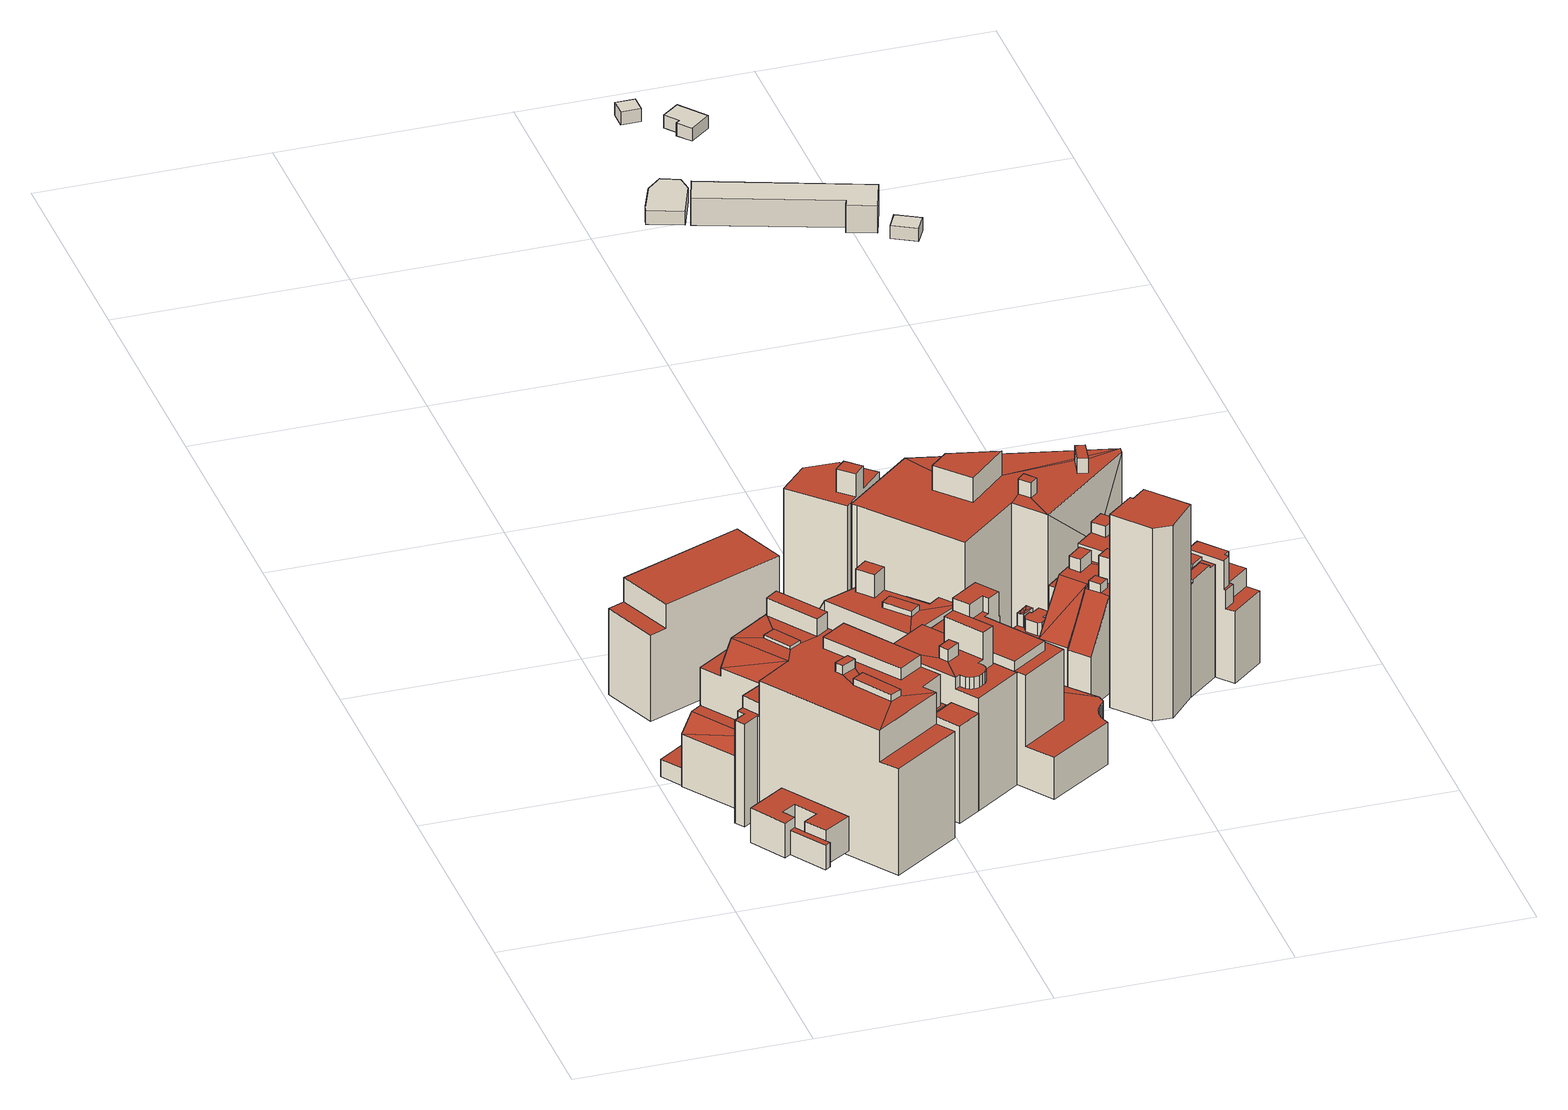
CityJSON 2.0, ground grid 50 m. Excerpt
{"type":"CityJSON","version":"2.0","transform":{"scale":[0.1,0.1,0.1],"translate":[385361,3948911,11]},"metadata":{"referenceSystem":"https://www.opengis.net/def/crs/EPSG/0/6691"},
"CityObjects":{
"building1":{"type":"Building","attributes":{"class":3002,"usage":401,"measuredHeight":8.8,"storeysAboveGround":2,"storeysBelowGround":0,"prefecture":13,"city":13103,"footprintArea":132.32,"fireproofType":1001,"coverageRatio":80,"floorAreaRatio":500,"surveyYear":2021,"urbanPlanType":21,"areaClassificationType":22,"landUseType":212,"districts":"10","detailedUsage":"1210"},"geometry":[{"type":"Solid","lod":"2","boundaries":[[[[0,1,2,3,4,5,6,7,8,9,10,11,12]],[[12,11,4,3]],[[13,14,15,16,17,18,19,20,21,22]],[[23,24,25,26,27,28]],[[10,9,18,17]],[[23,13,22,3,2]],[[0,12,21,20]],[[8,7,26,25]],[[28,27,6,5]],[[14,13,23,28]],[[9,8,25,24,19,18]],[[15,14,28,5,4]],[[4,11,16,15]],[[24,23,2,1,0,20,19]],[[12,3,22,21]],[[11,10,17,16]],[[7,6,27,26]]]],"semantics":{"surfaces":[{"type":"GroundSurface"},{"type":"RoofSurface"},{"type":"WallSurface"}],"values":[[0,0,1,1,2,2,2,2,2,2,2,2,2,2,2,2,2]]}}]},
"building2":{"type":"Building","attributes":{"class":3001,"usage":401,"measuredHeight":4.9,"storeysAboveGround":8,"storeysBelowGround":1,"prefecture":13,"city":13103,"footprintArea":1400.85,"fireproofType":1001,"coverageRatio":80,"floorAreaRatio":500,"surveyYear":2021,"urbanPlanType":21,"areaClassificationType":22,"landUseType":212,"districts":"10","detailedUsage":"1210","floodRisk_description":10,"floodRisk_rank":1,"floodRisk_depth":0.03,"floodRisk_adminType":2,"floodRisk_scale":2},"geometry":[{"type":"Solid","lod":"2","boundaries":[[[[29,30,31,32,33]],[[34,35,36,37,38]],[[30,29,36,35]],[[29,33,37,36]],[[33,32,38,37]],[[31,30,35,34,38,32]]]],"semantics":{"surfaces":[{"type":"GroundSurface"},{"type":"RoofSurface"},{"type":"WallSurface"}],"values":[[0,1,2,2,2,2]]}}]},
"building3":{"type":"Building","attributes":{"class":3002,"usage":401,"measuredHeight":36.2,"storeysAboveGround":8,"storeysBelowGround":1,"prefecture":13,"city":13103,"footprintArea":1400.85,"fireproofType":1001,"coverageRatio":80,"floorAreaRatio":500,"surveyYear":2021,"urbanPlanType":21,"areaClassificationType":22,"landUseType":212,"districts":"10","detailedUsage":"1210","floodRisk_description":10,"floodRisk_rank":1,"floodRisk_depth":0.01,"floodRisk_adminType":2,"floodRisk_scale":2},"geometry":[{"type":"Solid","lod":"2","boundaries":[[[[39,40,41,42,43,44,45,46,47,48,49,31,50]],[[51,52,53,54,55,56,57,58]],[[59,60,61]],[[62,63,64,65,66,67,68,69,70]],[[71,72,73,74]],[[75,76,77,78]],[[73,79,80]],[[73,81,79]],[[82,83,84,85,86,87,88,72,71,89,90,91,92,93,94,74,73,95,96,97,98,99,100,101,102,103,104,105]],[[99,98,103,102]],[[97,96,105,104]],[[106,59,61]],[[107,108,109,110]],[[111,112,113,114]],[[115,116,117,118]],[[89,94,93,90]],[[119,120,121,122]],[[123,124,80,79]],[[73,72,81]],[[60,59,125,126]],[[127,128,129,130]],[[114,113,101,100]],[[85,84,75,78]],[[63,81,72]],[[63,88,64]],[[31,61,60,126,69]],[[97,104,128,127]],[[67,39,50,68]],[[118,105,96,115]],[[43,42,57,56]],[[120,119,94,89]],[[93,92,109,108]],[[104,103,129,128]],[[46,53,52,131,47]],[[113,112,102,101]],[[61,49,48,106]],[[91,110,109,92]],[[55,44,43,56]],[[103,98,130,129]],[[95,73,80,124,58,57]],[[49,61,31]],[[48,47,131,106]],[[132,125,59]],[[78,77,86,85]],[[91,90,107,110]],[[87,86,77,76]],[[116,41,40,117]],[[118,117,40,39,67,66,82,105]],[[93,108,107,90]],[[83,82,66,65]],[[50,31,69,68]],[[124,123,51,58]],[[133,132,59,106,131,52,51,123,79]],[[100,99,111,114]],[[46,45,54,53]],[[70,126,125,132,133,79,81,62]],[[115,96,95,57,42,41,116]],[[63,62,81]],[[94,119,122,74]],[[71,74,122,121]],[[126,70,69]],[[127,130,98,97]],[[65,64,88,87,76,75,84,83]],[[45,44,55,54]],[[99,102,112,111]],[[71,121,120,89]],[[63,72,88]]]],"semantics":{"surfaces":[{"type":"GroundSurface"},{"type":"RoofSurface"},{"type":"WallSurface"}],"values":[[0,1,1,1,1,1,1,1,1,1,1,1,1,1,1,1,1,1,1,1,1,2,2,2,2,2,2,2,2,2,2,2,2,2,2,2,2,2,2,2,2,2,2,2,2,2,2,2,2,2,2,2,2,2,2,2,2,2,2,2,2,2,2,2,2,2,2]]}}]},
"building4":{"type":"Building","attributes":{"class":3002,"usage":401,"measuredHeight":25.6,"storeysAboveGround":5,"storeysBelowGround":0,"prefecture":13,"city":13103,"footprintArea":428.76,"fireproofType":1001,"coverageRatio":80,"floorAreaRatio":500,"surveyYear":2021,"urbanPlanType":21,"areaClassificationType":22,"landUseType":212,"districts":"10","detailedUsage":"1210","floodRisk_description":10,"floodRisk_rank":1,"floodRisk_depth":0.42,"floodRisk_adminType":2,"floodRisk_scale":2},"geometry":[{"type":"Solid","lod":"2","boundaries":[[[[134,135,136,137]],[[138,139,140,141]],[[142,143,144,145]],[[145,144,134,137,140,139]],[[135,134,144,143]],[[145,139,138,142]],[[137,136,141,140]],[[138,141,136,135,143,142]]]],"semantics":{"surfaces":[{"type":"GroundSurface"},{"type":"RoofSurface"},{"type":"WallSurface"}],"values":[[0,1,1,2,2,2,2,2]]}}]},
"building5":{"type":"Building","attributes":{"class":3002,"usage":401,"measuredHeight":26.9,"storeysAboveGround":6,"storeysBelowGround":0,"prefecture":13,"city":13103,"footprintArea":289.57,"fireproofType":1001,"coverageRatio":80,"floorAreaRatio":500,"surveyYear":2021,"urbanPlanType":21,"areaClassificationType":22,"landUseType":212,"districts":"10","detailedUsage":"1210","floodRisk_description":10,"floodRisk_rank":1,"floodRisk_depth":0.01,"floodRisk_adminType":2,"floodRisk_scale":2},"geometry":[{"type":"Solid","lod":"2","boundaries":[[[[146,147,148,149,150,151,152,153,154]],[[155,156,157,158]],[[159,160,161,162,163,164,165,166]],[[167,168,169,170]],[[171,172,173,174]],[[175,176,177,178,179,180,181,182,183,184,185,186,187]],[[165,164,161,160]],[[159,170,169,160]],[[185,156,155,186]],[[163,162,182]],[[171,174,176,175,153,152]],[[154,187,186,155,158,146]],[[184,157,156,185]],[[154,153,175,187]],[[176,174,173,177]],[[165,168,167,166]],[[172,151,178]],[[152,151,172,171]],[[183,182,162,161]],[[178,177,173,172]],[[163,181,180]],[[163,182,181]],[[163,149,148]],[[148,147,164,163]],[[166,167,170,159]],[[163,180,149]],[[151,150,179,178]],[[150,149,180,179]],[[184,183,161,164,147,146,158,157]],[[160,169,168,165]]]],"semantics":{"surfaces":[{"type":"GroundSurface"},{"type":"RoofSurface"},{"type":"WallSurface"}],"values":[[0,1,1,1,1,1,1,2,2,2,2,2,2,2,2,2,2,2,2,2,2,2,2,2,2,2,2,2,2,2]]}}]},
"building6":{"type":"Building","attributes":{"class":3002,"usage":431,"measuredHeight":22.6,"storeysAboveGround":9999,"storeysBelowGround":0,"prefecture":13,"city":13103,"footprintArea":40.86,"fireproofType":1011,"coverageRatio":80,"floorAreaRatio":500,"surveyYear":2021,"urbanPlanType":21,"areaClassificationType":22,"landUseType":216,"districts":"10","detailedUsage":"1431"},"geometry":[{"type":"Solid","lod":"2","boundaries":[[[[188,189,190,191]],[[192,193,194,195]],[[189,188,193,192]],[[190,189,192,195]],[[191,190,195,194]],[[188,191,194,193]]]],"semantics":{"surfaces":[{"type":"GroundSurface"},{"type":"RoofSurface"},{"type":"WallSurface"}],"values":[[0,1,2,2,2,2]]}}]},
"building7":{"type":"Building","attributes":{"class":3002,"usage":401,"measuredHeight":35.1,"storeysAboveGround":8,"storeysBelowGround":0,"prefecture":13,"city":13103,"footprintArea":289.17,"fireproofType":1001,"coverageRatio":80,"floorAreaRatio":500,"surveyYear":2021,"urbanPlanType":21,"areaClassificationType":22,"landUseType":212,"districts":"10","detailedUsage":"1210","floodRisk_description":10,"floodRisk_rank":1,"floodRisk_depth":0.01,"floodRisk_adminType":2,"floodRisk_scale":2},"geometry":[{"type":"Solid","lod":"2","boundaries":[[[[196,197,198,199]],[[200,201,202,203,204,205,206,207,208,209,210,211,212,213,214,215,216,217,218,219,220,221,222]],[[223,224,225,226,227,228,229,230,231,232,233,234,235,236,237,238,239,240,241]],[[202,201,206,205]],[[242,243,244,245]],[[246,247,248,249]],[[245,244,202,205]],[[224,201,200,225]],[[198,197,240,239]],[[196,199,223,241]],[[225,200,222,226]],[[197,196,241,240]],[[227,217,216,228]],[[218,217,227,226,222,221,246,249]],[[230,214,213,231]],[[243,242,204,203]],[[233,211,210,234]],[[232,212,211,233]],[[229,215,214,230]],[[248,247,220,219]],[[234,210,209,235]],[[231,213,212,232]],[[206,201,224,223,199,198,239,238]],[[235,209,208,236]],[[249,248,219,218]],[[242,245,205,204]],[[237,207,206,238]],[[228,216,215,229]],[[247,246,221,220]],[[244,243,203,202]],[[236,208,207,237]]]],"semantics":{"surfaces":[{"type":"GroundSurface"},{"type":"RoofSurface"},{"type":"WallSurface"}],"values":[[0,1,1,1,1,1,2,2,2,2,2,2,2,2,2,2,2,2,2,2,2,2,2,2,2,2,2,2,2,2,2]]}}]},
"building8":{"type":"Building","attributes":{"class":3002,"usage":413,"measuredHeight":9.4,"storeysAboveGround":3,"storeysBelowGround":0,"prefecture":13,"city":13103,"footprintArea":50.29,"fireproofType":1001,"coverageRatio":80,"floorAreaRatio":700,"surveyYear":2021,"urbanPlanType":21,"areaClassificationType":22,"landUseType":211,"districts":"10","detailedUsage":"1230"},"geometry":[{"type":"Solid","lod":"2","boundaries":[[[[250,251,252,253]],[[254,255,256,257]],[[250,253,256,255]],[[253,252,257,256]],[[252,251,254,257]],[[251,250,255,254]]]],"semantics":{"surfaces":[{"type":"GroundSurface"},{"type":"RoofSurface"},{"type":"WallSurface"}],"values":[[0,1,2,2,2,2]]}}]},
"building9":{"type":"Building","attributes":{"class":3002,"usage":401,"measuredHeight":34.7,"storeysAboveGround":8,"storeysBelowGround":0,"prefecture":13,"city":13103,"footprintArea":432.7,"fireproofType":1001,"coverageRatio":80,"floorAreaRatio":500,"surveyYear":2021,"urbanPlanType":21,"areaClassificationType":22,"landUseType":212,"districts":"10","detailedUsage":"1210","floodRisk_description":10,"floodRisk_rank":1,"floodRisk_depth":0.01,"floodRisk_adminType":2,"floodRisk_scale":2},"geometry":[{"type":"Solid","lod":"2","boundaries":[[[[258,259,260,261,262,263,264,265,266,267,268,269]],[[270,271,272,273]],[[274,275,276]],[[277,278,279,280]],[[281,282,283,284]],[[276,275,285]],[[275,274,286]],[[287,288,289]],[[282,290,291,283]],[[274,276,287]],[[274,287,289]],[[288,272,271,292,293,270,273,294,295,296,297,298,299,289]],[[300,301,302,303]],[[297,302,301,298]],[[269,289,299]],[[258,284,283,291,259]],[[289,269,268,286,274]],[[263,262,273,272]],[[269,299,284]],[[259,291,290,260]],[[292,279,278,293]],[[273,262,261,282,294]],[[268,275,286]],[[295,294,282,281]],[[270,277,280,271]],[[293,278,277,270]],[[298,301,300,299]],[[264,263,272,288]],[[300,303,296]],[[261,260,290,282]],[[276,266,265,287]],[[269,284,258]],[[299,300,296]],[[287,265,264,288]],[[296,295,281]],[[268,267,285]],[[268,285,275]],[[296,303,302,297]],[[285,267,266,276]],[[299,296,284]],[[271,280,279,292]],[[296,281,284]]]],"semantics":{"surfaces":[{"type":"GroundSurface"},{"type":"RoofSurface"},{"type":"WallSurface"}],"values":[[0,1,1,1,1,1,1,1,1,1,1,1,1,2,2,2,2,2,2,2,2,2,2,2,2,2,2,2,2,2,2,2,2,2,2,2,2,2,2,2,2,2]]}}]},
"building10":{"type":"Building","attributes":{"class":3002,"usage":412,"measuredHeight":24.3,"storeysAboveGround":7,"storeysBelowGround":0,"prefecture":13,"city":13103,"footprintArea":71.24,"fireproofType":1001,"coverageRatio":80,"floorAreaRatio":500,"surveyYear":2021,"urbanPlanType":21,"areaClassificationType":22,"landUseType":211,"districts":"10","detailedUsage":"1320"},"geometry":[{"type":"Solid","lod":"2","boundaries":[[[[304,305,306,307]],[[308,309,310,311]],[[309,308,312,313,314,315]],[[316,317,318,319]],[[308,311,304,307,312]],[[311,310,305,304]],[[310,309,315,317,316,306,305]],[[313,312,307,306,316,319]],[[318,314,313,319]],[[314,318,317,315]]]],"semantics":{"surfaces":[{"type":"GroundSurface"},{"type":"RoofSurface"},{"type":"WallSurface"}],"values":[[0,1,1,1,2,2,2,2,2,2]]}}]},
"building11":{"type":"Building","attributes":{"class":3002,"usage":401,"measuredHeight":31.9,"storeysAboveGround":8,"storeysBelowGround":0,"prefecture":13,"city":13103,"footprintArea":613.2,"fireproofType":1001,"coverageRatio":80,"floorAreaRatio":500,"surveyYear":2021,"urbanPlanType":21,"areaClassificationType":22,"landUseType":212,"districts":"10","detailedUsage":"1210","floodRisk_description":10,"floodRisk_rank":1,"floodRisk_depth":0.01,"floodRisk_adminType":2,"floodRisk_scale":2},"geometry":[{"type":"Solid","lod":"2","boundaries":[[[[320,321,322,323,324,325,326,327,328,329,330,331,332,333,334]],[[335,336,337,338,339,340]],[[341,342,343,344]],[[345,346,347,348]],[[349,350,351,352,353,354,355,356]],[[357,358,359,360,361,362]],[[363,364,365,366]],[[367,368,369,370,371,372,373,374,375,376,377,378,379,380,381,382,383,384,364,363,385,386,366,365,387]],[[336,335,355,354]],[[334,333,376,375]],[[329,328,381,380]],[[358,351,350,359]],[[323,322,387,365]],[[371,345,348,339,338,352,351,358,357,372]],[[327,326,383,382]],[[337,336,354,353]],[[332,378,377]],[[369,368,320,334,375,374,361,360,349,356]],[[321,320,368,367]],[[342,341,385,363]],[[347,340,339,348]],[[344,343,366,386]],[[343,342,363,366]],[[330,329,380,379]],[[377,376,333]],[[325,324,364,384]],[[346,345,371,370]],[[326,325,384,383]],[[324,323,365,364]],[[332,377,333]],[[357,362,373,372]],[[332,331,378]],[[322,321,367,387]],[[338,337,353,352]],[[362,361,374,373]],[[328,327,382,381]],[[347,346,370,369,356,355,335,340]],[[359,350,349,360]],[[341,344,386,385]],[[331,330,379,378]]]],"semantics":{"surfaces":[{"type":"GroundSurface"},{"type":"RoofSurface"},{"type":"WallSurface"}],"values":[[0,1,1,1,1,1,1,1,2,2,2,2,2,2,2,2,2,2,2,2,2,2,2,2,2,2,2,2,2,2,2,2,2,2,2,2,2,2,2,2]]}}]},
"building12":{"type":"Building","attributes":{"class":3002,"usage":401,"measuredHeight":36.5,"storeysAboveGround":8,"storeysBelowGround":0,"prefecture":13,"city":13103,"footprintArea":183.58,"fireproofType":1001,"coverageRatio":80,"floorAreaRatio":700,"surveyYear":2021,"urbanPlanType":21,"areaClassificationType":22,"landUseType":212,"districts":"10","detailedUsage":"1210","floodRisk_description":10,"floodRisk_rank":1,"floodRisk_depth":0.07,"floodRisk_adminType":2,"floodRisk_scale":2},"geometry":[{"type":"Solid","lod":"2","boundaries":[[[[388,389,390,391,392]],[[393,394,395,396,397,398,399,400,401]],[[402,403,404,405]],[[392,391,395,394]],[[389,388,393,401]],[[398,405,404,399]],[[388,392,394,393]],[[397,396,390,389,401,400,403,402]],[[397,402,405,398]],[[403,400,399,404]],[[391,390,396,395]]]],"semantics":{"surfaces":[{"type":"GroundSurface"},{"type":"RoofSurface"},{"type":"WallSurface"}],"values":[[0,1,1,2,2,2,2,2,2,2,2]]}}]},
"building13":{"type":"Building","attributes":{"class":3002,"usage":413,"measuredHeight":11.8,"storeysAboveGround":4,"storeysBelowGround":0,"prefecture":13,"city":13103,"footprintArea":59.87,"fireproofType":1001,"coverageRatio":80,"floorAreaRatio":500,"surveyYear":2021,"urbanPlanType":21,"areaClassificationType":22,"landUseType":211,"districts":"10","detailedUsage":"1230","floodRisk_description":10,"floodRisk_rank":1,"floodRisk_depth":0.01,"floodRisk_adminType":2,"floodRisk_scale":2},"geometry":[{"type":"Solid","lod":"2","boundaries":[[[[406,407,408,409]],[[410,411,412,413]],[[406,409,412,411]],[[407,406,411,410]],[[408,407,410,413]],[[409,408,413,412]]]],"semantics":{"surfaces":[{"type":"GroundSurface"},{"type":"RoofSurface"},{"type":"WallSurface"}],"values":[[0,1,2,2,2,2]]}}]},
"building14":{"type":"Building","attributes":{"class":3001,"usage":401,"measuredHeight":17.2,"storeysAboveGround":5,"storeysBelowGround":0,"prefecture":13,"city":13103,"footprintArea":44.43,"fireproofType":1001,"coverageRatio":80,"floorAreaRatio":500,"surveyYear":2021,"urbanPlanType":21,"areaClassificationType":22,"landUseType":212,"districts":"10","detailedUsage":"1210","floodRisk_description":10,"floodRisk_rank":1,"floodRisk_depth":0.01,"floodRisk_adminType":2,"floodRisk_scale":2},"geometry":[{"type":"Solid","lod":"2","boundaries":[[[[414,415,416,417]],[[418,419,420]],[[421,422,423,424,425]],[[418,420,426]],[[418,424,423]],[[418,423,419]],[[419,423,422]],[[415,414,419,422,421]],[[426,417,416,425,424,418]],[[416,415,421,425]],[[417,426,420,419,414]]]],"semantics":{"surfaces":[{"type":"GroundSurface"},{"type":"RoofSurface"},{"type":"WallSurface"}],"values":[[0,1,1,1,1,1,1,2,2,2,2]]}}]},
"building15":{"type":"Building","attributes":{"class":3002,"usage":402,"measuredHeight":14.9,"storeysAboveGround":4,"storeysBelowGround":0,"prefecture":13,"city":13103,"footprintArea":44.36,"fireproofType":1001,"coverageRatio":80,"floorAreaRatio":700,"surveyYear":2021,"urbanPlanType":21,"areaClassificationType":22,"landUseType":212,"districts":"10","detailedUsage":"1221","floodRisk_description":10,"floodRisk_rank":1,"floodRisk_depth":0.01,"floodRisk_adminType":2,"floodRisk_scale":2},"geometry":[{"type":"Solid","lod":"2","boundaries":[[[[427,428,429,430]],[[431,432,433,434,435,436,437,438,439,440]],[[441,442,443,444]],[[443,445,446]],[[443,446,444]],[[447,448,449,450,451,452,453,454,455,456,457,458,459,460,461,462,463,464]],[[445,465,446]],[[443,466,445]],[[467,466,443,442]],[[463,462,429,428,449,448,465,445,466]],[[455,431,440,456]],[[435,434,452,451,430,429,462,461]],[[464,442,441,444,447]],[[459,437,436,460]],[[457,439,438,458]],[[463,466,467,442,464]],[[427,430,451,450]],[[452,434,433,453]],[[456,440,439,457]],[[447,444,446,465,448]],[[428,427,450,449]],[[453,433,432,454]],[[458,438,437,459]],[[460,436,435,461]],[[454,432,431,455]]]],"semantics":{"surfaces":[{"type":"GroundSurface"},{"type":"RoofSurface"},{"type":"WallSurface"}],"values":[[0,1,1,1,1,1,1,1,1,2,2,2,2,2,2,2,2,2,2,2,2,2,2,2,2]]}}]},
"building16":{"type":"Building","attributes":{"class":3002,"usage":401,"measuredHeight":27.2,"storeysAboveGround":8,"storeysBelowGround":0,"prefecture":13,"city":13103,"footprintArea":100.99,"fireproofType":1001,"coverageRatio":80,"floorAreaRatio":700,"surveyYear":2021,"urbanPlanType":21,"areaClassificationType":22,"landUseType":212,"districts":"10","detailedUsage":"1210","floodRisk_description":10,"floodRisk_rank":1,"floodRisk_depth":0.04,"floodRisk_adminType":2,"floodRisk_scale":2},"geometry":[{"type":"Solid","lod":"2","boundaries":[[[[468,469,470,471,472,473]],[[474,475,476]],[[477,478,479,480]],[[478,477,481,482,474,483,480,479,484,485]],[[486,487,488,489]],[[474,482,475]],[[470,469,480,483,474,476,471]],[[489,488,478,485]],[[488,487,479,478]],[[468,473,481,477,480,469]],[[487,486,484,479]],[[471,476,475,472]],[[482,481,473,472,475]],[[486,489,485,484]]]],"semantics":{"surfaces":[{"type":"GroundSurface"},{"type":"RoofSurface"},{"type":"WallSurface"}],"values":[[0,1,1,1,1,1,2,2,2,2,2,2,2,2]]}}]},
"building17":{"type":"Building","attributes":{"class":3002,"usage":401,"measuredHeight":37.6,"storeysAboveGround":9,"storeysBelowGround":0,"prefecture":13,"city":13103,"footprintArea":1152.32,"fireproofType":1001,"coverageRatio":80,"floorAreaRatio":700,"surveyYear":2021,"urbanPlanType":21,"areaClassificationType":22,"landUseType":212,"districts":"10","detailedUsage":"1210","floodRisk_description":10,"floodRisk_rank":1,"floodRisk_depth":0.04,"floodRisk_adminType":2,"floodRisk_scale":2},"geometry":[{"type":"Solid","lod":"2","boundaries":[[[[490,491,492,493,494,495,496,497,498,499,500,501]],[[502,503,504,505,506,507,508,509,510,511,512,513,514,515,516,517,518,519,520,521]],[[515,520,519,516]],[[522,523,524,525]],[[512,509,508,513]],[[526,527,528,529]],[[520,515,504,503]],[[530,531,532,533]],[[534,535,536,537]],[[499,498,527,526]],[[535,534,521,520]],[[499,526,529,500]],[[536,535,520,503]],[[513,501,529]],[[533,532,519,518]],[[523,522,512,511]],[[531,530,517,516]],[[532,531,516,519]],[[528,497,496]],[[495,494,504,515]],[[490,501,513,508]],[[494,493,505,504]],[[514,513,529]],[[522,525,509,512]],[[525,524,510,509]],[[492,491,507,506]],[[501,500,529]],[[534,537,502,521]],[[530,533,518,517]],[[493,492,506,505]],[[537,536,503,502]],[[524,523,511,510]],[[491,490,508,507]],[[498,497,528,527]],[[514,529,528,496]],[[496,495,515,514]]]],"semantics":{"surfaces":[{"type":"GroundSurface"},{"type":"RoofSurface"},{"type":"WallSurface"}],"values":[[0,1,1,1,1,1,1,1,1,2,2,2,2,2,2,2,2,2,2,2,2,2,2,2,2,2,2,2,2,2,2,2,2,2,2,2]]}}]},
"building18":{"type":"Building","attributes":{"class":3002,"usage":401,"measuredHeight":28.4,"storeysAboveGround":7,"storeysBelowGround":0,"prefecture":13,"city":13103,"footprintArea":81.53,"fireproofType":1001,"coverageRatio":80,"floorAreaRatio":700,"surveyYear":2021,"urbanPlanType":21,"areaClassificationType":22,"landUseType":212,"districts":"10","detailedUsage":"1210","floodRisk_description":10,"floodRisk_rank":1,"floodRisk_depth":0.01,"floodRisk_adminType":2,"floodRisk_scale":2},"geometry":[{"type":"Solid","lod":"2","boundaries":[[[[538,539,540,541]],[[542,543,544,545]],[[546,547,548,549]],[[548,550,551,552,553,554,555,547,546,556,557,549]],[[558,559,560,561]],[[562,563,564,565,566,555,554,567,551,550]],[[553,559,558,554]],[[551,561,560,552]],[[539,565,564,563,540]],[[567,554,558,561,551]],[[556,545,544,557]],[[546,542,545,556]],[[552,560,559,553]],[[538,547,555,566,565,539]],[[541,540,563,562,550,548]],[[549,543,542,546]],[[538,541,548,547]],[[557,544,543,549]]]],"semantics":{"surfaces":[{"type":"GroundSurface"},{"type":"RoofSurface"},{"type":"WallSurface"}],"values":[[0,1,1,1,1,1,2,2,2,2,2,2,2,2,2,2,2,2]]}}]},
"building19":{"type":"Building","attributes":{"class":3002,"usage":412,"measuredHeight":44.9,"storeysAboveGround":14,"storeysBelowGround":0,"prefecture":13,"city":13103,"footprintArea":157.07,"fireproofType":1001,"coverageRatio":80,"floorAreaRatio":700,"surveyYear":2021,"urbanPlanType":21,"areaClassificationType":22,"landUseType":211,"districts":"10","detailedUsage":"1320","floodRisk_description":10,"floodRisk_rank":1,"floodRisk_depth":0.01,"floodRisk_adminType":2,"floodRisk_scale":2},"geometry":[{"type":"Solid","lod":"2","boundaries":[[[[568,569,570,571,572,573,574]],[[575,576,577,578,579,580,581]],[[582,583,584,585,586]],[[573,572,577,576]],[[572,571,578,577]],[[581,580,584,583]],[[582,586,568,574]],[[576,575,582,574,573]],[[571,570,579,578]],[[575,581,583,582]],[[569,568,586,585]],[[569,585,584,580,579,570]]]],"semantics":{"surfaces":[{"type":"GroundSurface"},{"type":"RoofSurface"},{"type":"WallSurface"}],"values":[[0,1,1,2,2,2,2,2,2,2,2,2]]}}]},
"building20":{"type":"Building","attributes":{"class":3001,"usage":401,"measuredHeight":15.2,"storeysAboveGround":9,"storeysBelowGround":0,"prefecture":13,"city":13103,"footprintArea":1152.32,"fireproofType":1001,"coverageRatio":80,"floorAreaRatio":700,"surveyYear":2021,"urbanPlanType":21,"areaClassificationType":22,"landUseType":212,"districts":"10","detailedUsage":"1210","floodRisk_description":10,"floodRisk_rank":1,"floodRisk_depth":0.04,"floodRisk_adminType":2,"floodRisk_scale":2},"geometry":[{"type":"Solid","lod":"2","boundaries":[[[[587,588,589,590]],[[591,592,593,594]],[[588,587,592,591]],[[589,588,591,594]],[[590,589,594,593]],[[587,590,593,592]]]],"semantics":{"surfaces":[{"type":"GroundSurface"},{"type":"RoofSurface"},{"type":"WallSurface"}],"values":[[0,1,2,2,2,2]]}}]},
"building21":{"type":"Building","attributes":{"class":3002,"usage":401,"measuredHeight":27.8,"storeysAboveGround":8,"storeysBelowGround":0,"prefecture":13,"city":13103,"footprintArea":228.11,"fireproofType":1001,"coverageRatio":80,"floorAreaRatio":700,"surveyYear":2021,"urbanPlanType":21,"areaClassificationType":22,"landUseType":212,"districts":"10","detailedUsage":"1210","floodRisk_description":10,"floodRisk_rank":1,"floodRisk_depth":0.01,"floodRisk_adminType":2,"floodRisk_scale":2},"geometry":[{"type":"Solid","lod":"2","boundaries":[[[[595,596,597,598,599,600,601]],[[602,603,604,605]],[[606,607,608,609,610,611,612,613,614,615,616,617,618,619,620,621]],[[622,623,624,625]],[[626,627,628,629,630]],[[609,614,613,610]],[[631,632,633,634]],[[621,624,623,606]],[[630,600,599,626]],[[629,601,600,630]],[[615,631,634,616]],[[608,628,627,609]],[[611,604,603,612]],[[628,595,601,629]],[[613,602,605,610]],[[610,605,604,611]],[[620,625,624,621]],[[606,623,622,607]],[[599,598,627,626]],[[616,634,633,617]],[[617,633,632,618]],[[607,622,625,620,619,596,595,628,608]],[[614,609,627,598,597]],[[618,632,631,615,614,597,596,619]],[[612,603,602,613]]]],"semantics":{"surfaces":[{"type":"GroundSurface"},{"type":"RoofSurface"},{"type":"WallSurface"}],"values":[[0,1,1,1,1,1,1,2,2,2,2,2,2,2,2,2,2,2,2,2,2,2,2,2,2]]}}]},
"building22":{"type":"Building","attributes":{"class":3001,"usage":461,"measuredHeight":16,"storeysAboveGround":9999,"storeysBelowGround":9999,"prefecture":13,"city":13101,"footprintArea":-9999,"fireproofType":1011,"coverageRatio":60,"floorAreaRatio":300,"surveyYear":1,"urbanPlanType":21,"areaClassificationType":22,"landUseType":212,"districts":"6","detailedUsage":"0"},"geometry":[{"type":"Solid","lod":"1","boundaries":[[[[635,636,637,638,639,640,641]],[[635,641,642,643]],[[641,640,644,642]],[[640,639,645,644]],[[639,638,646,645]],[[638,637,647,646]],[[637,636,648,647]],[[636,635,643,648]],[[643,642,644,645,646,647,648]]]]}]},
"building23":{"type":"Building","attributes":{"class":3002,"usage":401,"measuredHeight":27.6,"storeysAboveGround":7,"storeysBelowGround":1,"prefecture":13,"city":13103,"footprintArea":305.22,"fireproofType":1001,"coverageRatio":80,"floorAreaRatio":700,"surveyYear":2021,"urbanPlanType":21,"areaClassificationType":22,"landUseType":212,"districts":"10","detailedUsage":"1210","floodRisk_description":10,"floodRisk_rank":1,"floodRisk_depth":0.01,"floodRisk_adminType":2,"floodRisk_scale":2},"geometry":[{"type":"Solid","lod":"2","boundaries":[[[[649,650,651,652,653,654,655,656]],[[657,658,659,660,661,662,663,664,665,666,667,668,669,670,671,672,673,674,675,676]],[[677,678,679,680,681,682]],[[683,684,685,686,687,688]],[[689,690,691,692]],[[675,674,655,654,681,680,661,660,683,688]],[[652,665,664,677,682,653]],[[668,667,691,690]],[[657,676,687,686]],[[672,649,656,673]],[[678,677,664,663]],[[658,657,686,685]],[[670,651,650,671]],[[660,659,684,683]],[[673,656,655,674]],[[681,654,653,682]],[[669,689,692,666,665,652,651,670]],[[667,666,692,691]],[[680,679,662,661]],[[676,675,688,687]],[[679,678,663,662]],[[659,658,685,684]],[[669,668,690,689]],[[671,650,649,672]]]],"semantics":{"surfaces":[{"type":"GroundSurface"},{"type":"RoofSurface"},{"type":"WallSurface"}],"values":[[0,1,1,1,1,2,2,2,2,2,2,2,2,2,2,2,2,2,2,2,2,2,2,2]]}}]},
"building24":{"type":"Building","attributes":{"class":3001,"usage":403,"measuredHeight":-9999,"storeysAboveGround":1,"storeysBelowGround":0,"prefecture":13,"city":13101,"footprintArea":17.07,"fireproofType":1003,"coverageRatio":60,"floorAreaRatio":300,"surveyYear":2021,"urbanPlanType":21,"areaClassificationType":22,"landUseType":212,"districts":"6","detailedUsage":"1241"},"geometry":[{"type":"Solid","lod":"1","boundaries":[[[[693,694,695,696]],[[693,696,697,698]],[[696,695,699,697]],[[695,694,700,699]],[[694,693,698,700]],[[698,697,699,700]]]]}]},
"building25":{"type":"Building","attributes":{"class":3001,"usage":403,"measuredHeight":-9999,"storeysAboveGround":1,"storeysBelowGround":0,"prefecture":13,"city":13101,"footprintArea":38.98,"fireproofType":1003,"coverageRatio":60,"floorAreaRatio":300,"surveyYear":2021,"urbanPlanType":21,"areaClassificationType":22,"landUseType":212,"districts":"6","detailedUsage":"1241"},"geometry":[{"type":"Solid","lod":"1","boundaries":[[[[701,702,703,704,705,706]],[[701,706,707,708]],[[706,705,709,707]],[[705,704,710,709]],[[704,703,711,710]],[[703,702,712,711]],[[702,701,708,712]],[[708,707,709,710,711,712]]]]}]},
"building26":{"type":"Building","attributes":{"class":3001,"usage":403,"measuredHeight":18.5,"storeysAboveGround":1,"storeysBelowGround":0,"prefecture":13,"city":13101,"footprintArea":245.97,"fireproofType":1002,"coverageRatio":60,"floorAreaRatio":300,"surveyYear":2021,"urbanPlanType":21,"areaClassificationType":22,"landUseType":212,"districts":"6","detailedUsage":"1241"},"geometry":[{"type":"Solid","lod":"1","boundaries":[[[[713,714,715,716,717,718]],[[713,718,719,720]],[[718,717,721,719]],[[717,716,722,721]],[[716,715,723,722]],[[715,714,724,723]],[[714,713,720,724]],[[720,719,721,722,723,724]]]]}]},
"building27":{"type":"Building","attributes":{"class":3001,"usage":461,"measuredHeight":-9999,"storeysAboveGround":9999,"storeysBelowGround":9999,"prefecture":13,"city":13101,"footprintArea":-9999,"fireproofType":1011,"coverageRatio":60,"floorAreaRatio":300,"surveyYear":1,"urbanPlanType":21,"areaClassificationType":22,"landUseType":212,"districts":"6","detailedUsage":"0","landslideRisk_description":1,"landslideRisk_areaType":1},"geometry":[{"type":"Solid","lod":"1","boundaries":[[[[725,726,727,728]],[[725,728,729,730]],[[728,727,731,729]],[[727,726,732,731]],[[726,725,730,732]],[[730,729,731,732]]]]}]}
},
"vertices":[
[145,150,40],[162,124,40],[176,103,40],[207,123,40],[264,94,40],[206,57,40],[211,49,40],[199,41,40],[150,116,40],[137,108,40],[89,183,40],[171,237,40],[176,170,40],[176,103,120],[206,57,120],[264,94,120],[171,237,120],[89,183,120],[137,108,120],[162,124,120],[145,150,120],[176,170,120],[207,123,120],[176,103,96],[162,124,96],[150,116,96],[199,41,96],[211,49,96],[206,57,96],
[206,639,23],[238,593,23],[236,591,23],[35,454,23],[4,500,23],[236,591,63],[238,593,63],[206,639,63],[4,500,63],[35,454,63],
[445,166,23],[487,104,23],[338,2,23],[141,289,23],[138,292,23],[105,269,23],[91,290,23],[117,307,23],[107,322,23],[117,328,23],[33,452,23],[501,204,23],[120,330,261],[107,322,261],[117,307,261],[91,290,261],[105,269,261],[138,292,261],[141,289,261],[144,292,261],[143,344,182],[59,470,182],[33,452,145],[111,443,270],[138,460,270],[259,543,270],[489,203,270],[442,170,270],[445,166,270],[501,204,270],[236,591,270],[82,486,270],[199,440,343],[138,460,343],[218,343,343],[235,383,343],[461,243,370],[353,404,370],[299,367,370],[409,207,370],[168,360,289],[191,324,289],[111,443,289],[442,170,343],[489,203,343],[461,243,343],[409,207,343],[299,367,343],[353,404,343],[259,543,343],[225,456,343],[230,519,343],[256,538,343],[328,433,343],[301,414,343],[261,399,343],[141,289,343],[311,40,343],[366,136,343],[313,218,343],[305,260,343],[295,277,343],[326,295,343],[336,278,343],[338,234,343],[390,151,343],[461,142,343],[117,328,145],[230,519,384],[301,414,384],[328,433,384],[256,538,384],[305,260,364],[336,278,364],[326,295,364],[295,277,364],[311,40,270],[338,2,270],[487,104,270],[461,142,270],[261,399,350],[225,456,350],[199,440,350],[235,383,350],[120,330,289],[144,292,289],[168,360,182],[82,486,182],[366,136,358],[390,151,358],[338,234,358],[313,218,358],[107,322,130],[168,360,218],[168,360,270],
[56,727,8],[8,848,8],[313,969,8],[361,848,8],[44,863,264],[93,741,264],[361,848,264],[313,969,264],[44,863,208],[8,848,208],[56,727,208],[93,741,208],
[240,597,19],[328,637,19],[352,582,19],[366,589,19],[482,422,19],[444,397,19],[407,372,19],[344,465,19],[316,485,19],[287,527,289],[324,552,289],[280,615,289],[240,597,289],[317,599,222],[308,614,222],[292,621,222],[325,564,222],[352,582,222],[328,637,222],[319,620,222],[328,606,222],[328,606,238],[319,620,238],[308,614,238],[317,599,238],[407,372,258],[444,397,258],[401,460,258],[364,435,258],[344,465,238],[364,435,238],[401,460,238],[444,397,238],[482,422,238],[366,589,238],[352,582,238],[325,564,238],[292,621,238],[280,615,238],[324,552,238],[287,527,238],[316,485,238],
[460,161,53],[509,195,53],[548,140,53],[498,105,53],[509,195,279],[460,161,279],[498,105,279],[548,140,279],
[525,433,34],[659,238,34],[558,169,34],[424,363,34],[523,426,322],[426,361,322],[516,295,322],[542,313,322],[555,294,322],[529,276,322],[525,216,322],[536,223,322],[544,212,322],[551,208,322],[560,206,322],[571,207,322],[579,212,322],[587,219,322],[592,227,322],[593,235,322],[591,244,322],[584,255,322],[597,264,322],[542,344,322],[566,361,322],[622,281,322],[623,282,322],[424,363,295],[426,361,295],[523,426,295],[623,282,295],[584,255,295],[591,244,295],[593,235,295],[592,227,295],[587,219,295],[579,212,295],[571,207,295],[560,206,295],[551,208,295],[544,212,295],[536,223,295],[525,216,295],[558,169,295],[659,238,295],[525,433,295],[555,294,350],[542,313,350],[516,295,350],[529,276,350],[622,281,385],[566,361,385],[542,344,385],[597,264,385],
[462,845,6],[404,826,6],[369,928,6],[384,934,6],[404,826,100],[462,845,100],[384,934,100],[369,928,100],
[522,575,10],[608,647,10],[659,593,10],[594,541,10],[622,504,10],[498,425,10],[376,599,10],[348,699,10],[509,761,10],[540,720,10],[459,651,10],[471,635,10],[542,505,304],[521,487,304],[498,425,304],[622,504,304],[446,668,243],[498,686,243],[509,761,142],[542,505,317],[497,556,317],[476,538,317],[521,487,317],[569,522,284],[594,541,284],[545,595,284],[522,575,284],[540,720,142],[459,651,243],[348,699,142],[376,599,304],[471,635,304],[659,593,142],[608,647,142],[476,538,304],[497,556,304],[594,541,304],[569,522,304],[500,601,304],[473,577,304],[444,611,304],[471,634,304],[471,634,357],[444,611,357],[473,577,357],[500,601,357],
[558,716,13],[605,660,13],[531,598,13],[483,655,13],[520,686,214],[568,629,214],[605,660,142],[558,716,142],[483,655,214],[508,625,214],[518,634,214],[541,606,214],[531,598,256],[541,606,256],[518,634,256],[508,625,256],
[534,439,27],[663,514,27],[720,430,27],[779,470,27],[870,365,27],[873,349,27],[870,341,27],[864,335,27],[858,327,27],[853,317,27],[850,307,27],[850,292,27],[852,284,27],[857,269,27],[716,175,27],[599,466,346],[623,431,346],[657,455,346],[666,442,346],[692,460,346],[659,508,346],[735,400,142],[771,426,142],[759,444,142],[722,417,142],[695,462,288],[662,510,288],[659,508,288],[692,460,288],[660,256,310],[740,311,310],[655,435,310],[666,442,310],[657,455,310],[623,431,310],[599,466,310],[542,427,310],[676,449,288],[655,435,288],[740,311,288],[660,256,288],[676,233,288],[777,303,288],[771,426,124],[870,365,124],[779,470,124],[759,444,124],[663,514,124],[534,439,124],[542,427,124],[662,510,124],[695,462,124],[676,449,124],[777,303,124],[676,233,124],[716,175,124],[857,269,124],[852,284,124],[850,292,124],[850,307,124],[853,317,124],[858,327,124],[864,335,124],[870,341,124],[873,349,124],[735,400,124],[722,417,124],[720,430,124],
[556,1068,3],[620,1009,3],[522,907,3],[422,1008,3],[481,1070,3],[556,1068,315],[481,1070,315],[422,1008,315],[522,907,315],[549,934,315],[517,964,315],[540,987,315],[571,958,315],[620,1009,315],[549,934,368],[571,958,368],[540,987,368],[517,964,368],
[635,504,22],[614,528,22],[685,589,22],[711,557,22],[614,528,140],[635,504,140],[711,557,140],[685,589,140],
[774,484,26],[726,443,26],[671,510,26],[719,551,26],[705,539,170],[774,484,142],[746,518,142],[726,443,198],[746,461,198],[718,494,198],[690,526,198],[671,510,198],[719,551,142],
[805,577,21],[766,629,21],[821,670,21],[860,618,21],[826,596,170],[840,606,170],[834,614,170],[853,628,170],[836,650,170],[817,636,170],[814,640,170],[800,629,170],[799,619,170],[817,597,170],[812,644,170],[825,653,170],[808,650,169],[800,635,170],[803,656,169],[795,641,169],[800,635,140],[791,647,140],[766,629,140],[805,577,140],[860,618,140],[853,628,140],[834,614,140],[840,606,140],[826,596,140],[817,597,140],[799,619,140],[800,629,140],[814,640,140],[817,636,140],[836,650,140],[821,670,140],[815,666,140],[825,653,140],[791,647,168],[815,666,170],[820,659,170],
[938,659,16],[971,621,16],[968,619,16],[855,522,16],[812,573,16],[928,672,16],[912,571,258],[812,573,149],[855,522,149],[938,659,258],[925,662,258],[942,641,258],[971,621,258],[928,672,258],[870,622,258],[968,619,258],[912,616,258],[895,636,258],[912,616,288],[942,641,288],[925,662,288],[895,636,288],
[830,807,3],[698,694,3],[537,892,3],[528,901,3],[681,1032,3],[1097,937,3],[1095,922,3],[1092,919,3],[1135,870,3],[1067,812,3],[1024,861,3],[885,743,3],[696,901,322],[734,936,322],[681,1032,322],[528,901,322],[537,892,322],[698,694,322],[830,807,322],[853,836,322],[869,851,322],[889,828,322],[873,814,322],[885,743,322],[1095,922,322],[1097,937,322],[1018,917,322],[1009,869,322],[987,873,322],[997,921,322],[843,911,322],[758,832,322],[873,814,357],[889,828,357],[869,851,357],[853,836,357],[1067,812,162],[1135,870,162],[1092,919,162],[1024,861,162],[1009,869,357],[1018,917,357],[997,921,357],[987,873,357],[758,832,379],[843,911,379],[734,936,379],[696,901,379],
[1004,577,25],[891,481,25],[855,522,25],[969,619,25],[982,586,310],[964,606,310],[940,585,310],[958,565,310],[982,586,252],[1004,577,252],[969,619,252],[964,606,252],[906,566,252],[911,560,252],[929,575,252],[947,554,252],[929,539,252],[942,524,252],[958,565,252],[940,585,252],[929,539,272],[947,554,272],[929,575,272],[911,560,272],[881,544,198],[855,522,144],[873,502,144],[891,481,144],[916,502,198],[924,545,252],
[977,535,25],[1007,561,25],[1091,462,25],[1034,398,25],[991,400,25],[927,475,25],[985,524,25],[985,524,472],[927,475,472],[991,400,472],[1034,398,472],[1091,462,472],[1020,545,472],[990,518,472],[985,524,442],[990,518,442],[1020,545,442],[1007,561,442],[977,535,442],
[939,684,6],[887,744,6],[945,794,6],[997,733,6],[887,744,157],[939,684,157],[997,733,157],[945,794,157],
[1066,661,11],[1167,542,11],[1095,480,11],[993,599,11],[991,598,11],[938,660,11],[1013,723,11],[1057,562,288],[1074,577,288],[1057,597,288],[1039,582,288],[1097,570,272],[1124,593,272],[1066,661,272],[993,599,272],[1039,582,272],[1057,597,272],[1074,577,272],[1057,562,272],[1095,480,272],[1105,489,272],[1090,506,272],[1137,547,272],[1152,530,272],[1167,542,272],[1147,565,272],[1121,542,272],[1124,593,280],[1097,570,280],[1121,542,280],[1147,565,280],[991,598,192],[993,599,192],[1066,661,192],[1013,723,192],[938,660,192],[1105,489,279],[1152,530,279],[1137,547,279],[1090,506,279],
[659,2367,137],[627,2285,137],[553,2312,137],[558,2328,137],[584,2390,137],[616,2418,137],[655,2402,137],[655,2402,169],[659,2367,169],[616,2418,169],[584,2390,169],[558,2328,169],[553,2312,169],[627,2285,169],
[1080,673,5],[1069,664,5],[962,789,5],[1034,850,5],[1270,575,5],[1200,515,5],[1121,609,5],[1129,615,5],[1203,567,214],[1192,557,214],[1198,549,214],[1183,536,214],[1186,531,214],[1207,549,214],[1201,558,214],[1250,599,214],[1034,850,214],[1027,844,214],[1050,818,214],[1021,794,214],[999,820,214],[962,789,214],[1069,664,214],[1080,673,214],[1129,615,214],[1121,609,214],[1129,599,214],[1156,622,214],[1250,599,172],[1201,558,172],[1207,549,172],[1186,531,172],[1200,515,172],[1270,575,172],[1183,536,281],[1198,549,281],[1192,557,281],[1203,567,281],[1156,622,281],[1129,599,281],[999,820,239],[1021,794,239],[1050,818,239],[1027,844,239],
[646,2630,171],[603,2630,171],[603,2669,171],[646,2669,171],[646,2669,201],[646,2630,201],[603,2669,201],[603,2630,201],
[716,2617,175],[762,2559,175],[717,2523,175],[694,2552,175],[702,2559,175],[679,2588,175],[679,2588,205],[716,2617,205],[702,2559,205],[694,2552,205],[717,2523,205],[762,2559,205],
[658,2343,136],[1007,2219,136],[980,2143,136],[921,2164,136],[927,2181,136],[637,2283,136],[637,2283,199],[658,2343,199],[927,2181,199],[921,2164,199],[980,2143,199],[1007,2219,199],
[999,2122,132],[1019,2159,132],[1070,2131,132],[1050,2094,132],[1050,2094,162],[999,2122,162],[1070,2131,162],[1019,2159,162]
]}
